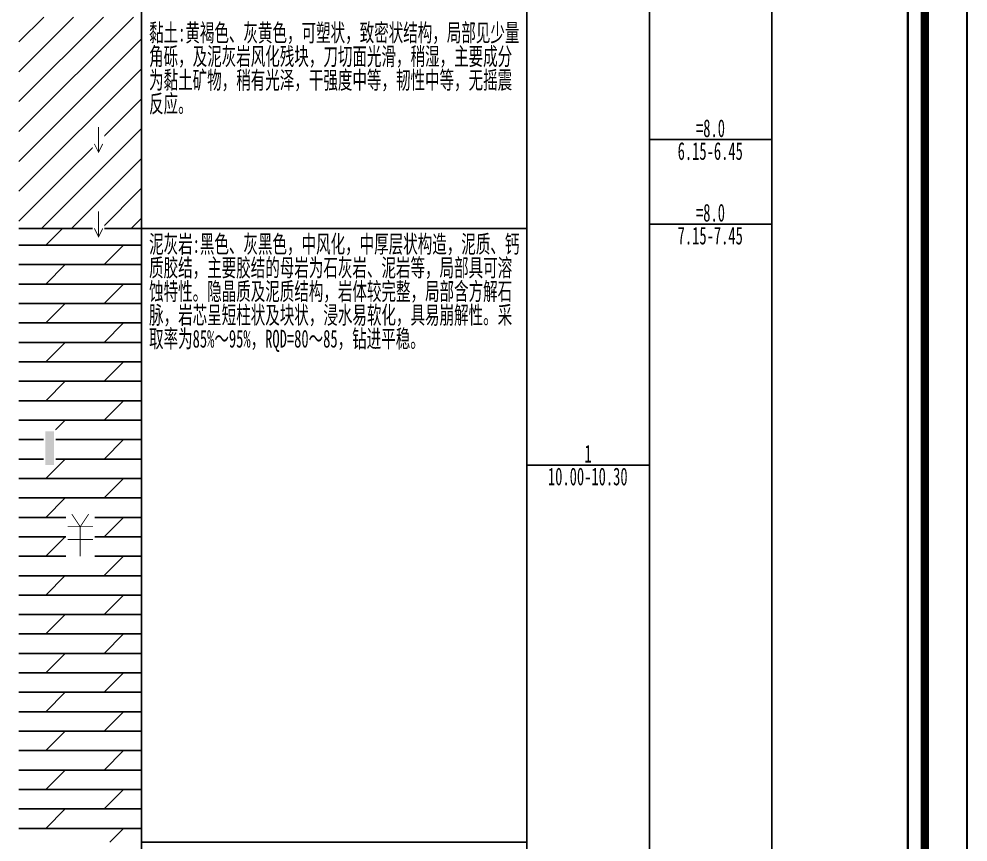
# Model space of a CAD drawing. Header units: millimetres. Extents: x 1264 to 9491, y 619 to 916.
# Drawn here: x 7152.1 to 7264.4, y 672.3 to 769.7 of the extents above; entities that cross this region are included whole.
import ezdxf

# ---------------------------------------------------------------- set-up
doc = ezdxf.new("R2010")
doc.units = ezdxf.units.MM
doc.styles.add('成果图表体', font='simfang_0.ttf', dxfattribs={"width": 0.6, "height": 2.1})

# ---------------------------------------------------------------- blocks, each defined once
blk = doc.blocks.new('gkqy3.dwg', base_point=(0, -2))
blk.add_wipeout([(-0.7, -2.2), (0.7, -2.2), (0.7, 2.2), (-0.7, 2.2)])
at = {"color": 7}
blk.add_solid([(-0.5, -2), (0.5, -2), (-0.5, 2), (0.5, 2)], dxfattribs=at)
blk = doc.blocks.new('FH_ZHONG.dwg', base_point=(0, 0.03))
blk.add_wipeout([(-1.7, -2.67), (1.7, -2.67), (1.7, 2.73), (-1.7, 2.73)])
at = {"color": 7, "const_width": 0.1}
for points in [[(-1, 2.53), (0, 1.03), (1, 2.53)], [(-1.5, 1.03), (1.5, 1.03)], [(0, 1.03), (0, -2.47)], [(-1.5, -0.47), (1.5, -0.47)]]:
    blk.add_lwpolyline(points, dxfattribs=at)
blk = doc.blocks.new('zztSLbg.dwg', base_point=(0.5, 1.5))
blk.add_wipeout([(-0.2, -0.2), (1.2, -0.2), (1.2, 3.2), (-0.2, 3.2)])
at = {"color": 7, "const_width": 0.1}
for points in [[(0.5, 3), (0.5, 0)], [(0, 1), (0.5, 0), (1, 1)]]:
    blk.add_lwpolyline(points, dxfattribs=at)
blk = doc.blocks.new('柱状图图框模板-(昇龙标准).dwg26', base_point=(27, 229))
for points, const_width in [([(0, 0), (210, 0), (210, 297), (0, 297)], 0.25), ([(25, 5), (205, 5), (205, 292), (25, 292)], 1), ([(27, 265), (203, 265), (203, 17), (27, 17)], 0.3)]:
    blk.add_lwpolyline(points, close=True, dxfattribs=dict(const_width=const_width))

msp = doc.modelspace()

# ---------------------------------------------------------------- hatches: boundary and pattern name
at = {"linetype": 'Continuous'}
h = msp.add_hatch(dxfattribs=at)
h.set_pattern_fill('GKNXT', scale=0.5, style=0, pattern_type=2)
h.set_pattern_definition([(45, (0, 0), (-1.76776695, 1.76776695), [])])
h.paths.add_polyline_path([(7152.13, 744.89), (7166.62, 744.89), (7166.62, 769.89), (7152.13, 769.89)])
h = msp.add_hatch(dxfattribs=at)
h.set_pattern_fill('GKNHY1', scale=0.5, style=0, pattern_type=2)
h.set_pattern_definition([(0, (0, 0), (0, 2.3), []), (45, (0, 0), (4e-16, 4.5999997), [3.252691, -6.5053825])])
h.paths.add_polyline_path([(7152.13, 672.29), (7166.62, 672.29), (7166.62, 744.89), (7152.13, 744.89)])

# ---------------------------------------------------------------- linework, layer by layer
at = {"color": 0}
for points in [[(7166.62, 635.89), (7166.62, 819.89)], [(7166.62, 635.89), (7166.62, 819.89)], [(7212.25, 635.89), (7212.25, 819.89)], [(7212.25, 635.89), (7212.25, 819.89)], [(7226.73, 635.89), (7226.73, 819.89)], [(7226.73, 635.89), (7226.73, 819.89)], [(7241.22, 635.89), (7241.22, 819.89)], [(7241.22, 635.89), (7241.22, 819.89)], [(7257.32, 635.89), (7257.32, 819.89)], [(7166.62, 744.89), (7166.62, 769.89)], [(7212.25, 744.89), (7212.25, 769.89)], [(7226.73, 755.39), (7241.22, 755.39)], [(7166.62, 744.89), (7212.25, 744.89)], [(7166.62, 744.89), (7212.25, 744.89)], [(7166.62, 672.29), (7166.62, 744.89)], [(7212.25, 672.29), (7212.25, 744.89)], [(7226.73, 745.39), (7241.22, 745.39)], [(7212.25, 716.89), (7226.73, 716.89)], [(7166.62, 672.29), (7212.25, 672.29)]]:
    msp.add_lwpolyline(points, dxfattribs=at)
at = {"color": 7, "flags": 128}
msp.add_lwpolyline([(7152.13, 744.89), (7166.62, 744.89)], dxfattribs=at)

# ---------------------------------------------------------------- texts
at = {"color": 0, "style": '成果图表体', "width": 0.6}
for s, p in [('=8.0', (7232.25, 755.69)), ('6.15-6.45', (7230.08, 752.99)), ('=8.0', (7232.25, 745.69)), ('7.15-7.45', (7230.08, 742.99)), ('1', (7219.06, 717.19)), ('10.00-10.30', (7214.73, 714.49))]:
    msp.add_text(s, height=2.1, dxfattribs=at).set_placement(p)
at = {"color": 0, "char_height": 2.1, "width": 43.8045, "attachment_point": 1, "line_spacing_factor": 0.8, "style": '成果图表体'}
for s, insert in [('\\A1;黏土:黄褐色、灰黄色，可塑状，致密状结构，局部见少量角砾，及泥灰岩风化残块，刀切面光滑，稍湿，主要成分为黏土矿物，稍有光泽，干强度中等，韧性中等，无摇震反应。', (7167.53, 769.09)), ('\\A1;泥灰岩:黑色、灰黑色，中风化，中厚层状构造，泥质、钙质胶结，主要胶结的母岩为石灰岩、泥岩等，局部具可溶蚀特性。隐晶质及泥质结构，岩体较完整，局部含方解石脉，岩芯呈短柱状及块状，浸水易软化，具易崩解性。采取率为85%～95%，RQD=80～85，钻进平稳。', (7167.53, 744.09))]:
    msp.add_mtext(s, dxfattribs=dict(at, insert=insert))

# ---------------------------------------------------------------- next in the draw order: block references
for name, p in [('zztSLbg.dwg', (7161.55, 755.39)), ('zztSLbg.dwg', (7161.55, 745.39)), ('gkqy3.dwg', (7155.76, 716.89)), ('FH_ZHONG.dwg', (7159.38, 708.59))]:
    msp.add_blockref(name, p)

# ---------------------------------------------------------------- next in the draw order: block references
msp.add_blockref('柱状图图框模板-(昇龙标准).dwg26', (7081.32, 847.89))

doc.saveas('drawing.dxf')
